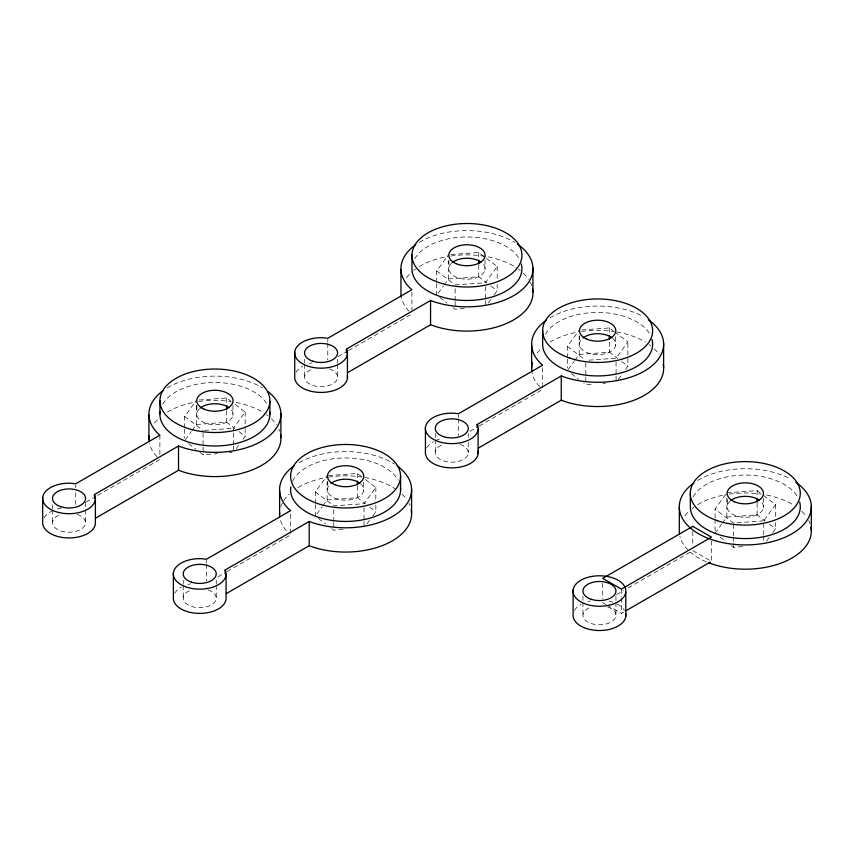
<?xml version="1.0" encoding="UTF-8"?>
<svg xmlns="http://www.w3.org/2000/svg" width="854" height="854" viewBox="0 0 854 854"><rect width="100%" height="100%" fill="white"/><g stroke="black" fill="none" stroke-linecap="round" stroke-linejoin="round"><path stroke-width="0.64" stroke-dasharray="4.27 3.2" d="M184.656 427.939L184.656 416.453L196.463 400.216M185.393 439.693L191.296 431.569M192.033 430.555L196.463 424.47L196.463 405.33M233.345 444.849L233.345 428.26L245.151 412.023L231.829 401.903M236.291 448.446L238.512 445.404M242.931 439.319L245.151 436.277L245.151 428.623M436.693 282.428L436.693 270.931L448.499 254.705M438.177 293.157L443.333 286.058M444.069 285.044L448.499 278.959L448.499 261.089M315.339 503.39L315.339 491.904L327.146 475.678M316.823 514.129L321.979 507.03M322.727 506.016L327.146 499.921L327.146 482.051M451.136 254.513L478.742 252.496L497.188 266.512L485.382 282.738L455.139 284.948M488.339 302.935L491.285 298.879M494.242 294.822L497.188 290.766L497.188 284.382M365.587 479.692L375.835 487.474L364.028 503.711L333.786 505.92L315.339 491.904M366.985 523.897L369.931 519.84M372.888 515.784L375.835 511.727L375.835 504.073M567.387 357.879L567.387 346.382L579.193 330.156M568.124 369.622L574.027 361.509M574.763 360.495L579.193 354.41L579.193 336.54M614.56 331.843L627.871 341.963L616.076 358.189L588.459 360.207M618.285 379.4L621.968 374.33M625.662 369.259L627.871 366.217L627.871 341.963M715.065 517.972L715.065 509.037L726.124 493.815M715.065 533.291L721.705 524.153M722.441 523.139L726.861 517.054L726.861 497.914M763.743 534.882L763.743 520.833L775.549 504.607L762.238 494.487M766.7 541.03L769.646 536.974M772.603 532.917L775.549 528.861L775.549 522.477M86.105 502.067L93.022 498.074M97.634 495.416L159.879 459.473M338.152 356.556L347.364 351.229M348.517 350.567L411.916 313.962M217.951 576.856L222.563 574.198M227.175 571.529L290.573 534.924L290.573 511.952M469.988 431.345L478.059 426.68M479.211 426.018L542.61 389.413L542.61 385.581M616.577 594.619L623.505 590.616M628.128 587.947L692.797 550.606L709.268 560.117M607.109 605.155L621.381 613.396L624.85 611.4M448.499 278.959L478.742 276.749L486.94 282.973M464.341 308.529L455.139 309.201L453.09 307.643M581.82 329.964L609.436 327.947L613.535 331.064M579.193 354.41L609.436 352.2L617.634 358.424M199.089 400.024L226.705 398.007L230.804 401.124M591.085 384.268L585.823 384.652L583.773 383.104M602.924 383.403L605.55 383.211M196.463 424.47L226.705 422.26L234.903 428.494M204.416 430.373L233.345 428.26M200.028 452.385L203.092 454.723L217.567 453.666M229.395 452.791L232.032 452.599M328.459 475.571L357.399 473.458L361.488 476.575M327.146 499.921L357.399 497.711L365.587 503.945M726.861 492.801L757.114 490.591L761.213 493.708M342.988 529.501L333.786 530.174L331.736 528.615M726.861 517.054L757.114 514.845L765.301 521.079M763.743 520.833L733.501 523.054L715.065 509.037M731.451 545.749L733.501 547.307L744.026 546.539M602.721 602.614L606.009 604.525M621.733 361.541L627.871 366.217M491.039 286.09L497.188 290.766M567.387 346.382L584.798 359.63M436.693 270.931L454.114 284.168M571.486 373.753L578.649 379.208M769.401 524.185L775.549 528.861M439.767 297.523L446.941 302.978M720.178 537.177L725.302 541.073M369.686 507.062L375.835 511.727M239.003 431.601L245.151 436.277M184.656 416.453L203.092 430.469M318.414 518.495L325.587 523.94M188.755 443.813L195.929 449.268M775.549 504.607L775.549 517.375M763.743 536.152L763.743 541.265M763.348 498.17L763.348 507.97M757.114 490.591L757.114 496.975M757.114 503.358L757.114 514.845M733.501 524.324L733.501 535.81M733.501 537.091L733.501 542.194M733.501 543.475L733.501 547.307M727.266 499.547L727.266 505.675M715.065 519.243L715.065 530.729M711.467 540.966L711.467 561.388M692.797 531.466L692.797 545.503M621.381 589.143L621.381 596.807M621.381 598.078L621.381 613.396M616.076 362.021L616.076 374.789M616.076 376.059L616.076 381.172M615.947 596.135L615.947 601.248M615.947 602.518L615.947 615.286M615.67 336.754L615.67 345.326M609.436 327.947L609.436 334.33M609.436 341.984L609.436 352.2M602.721 583.474L602.721 598.793M585.823 362.961L585.823 375.717M585.823 376.998L585.823 382.101M582.951 596.135L582.951 601.248M582.951 602.518L582.951 615.286M579.588 335.675L579.588 343.02M567.387 359.15L567.387 368.085M542.61 367.711L542.61 384.311M497.188 266.512L497.188 279.279M485.382 286.57L485.382 299.338M485.382 300.608L485.382 305.721M484.987 260.075L484.987 269.875M478.742 252.496L478.742 258.879M478.742 265.263L478.742 276.749M468.27 433.49L468.27 437.323M468.27 442.425L468.27 452.641M458.459 415.023L458.459 417.574M458.459 418.855L458.459 435.444M455.139 288.78L455.139 300.266M455.139 301.547L455.139 306.65M448.894 260.224L448.894 267.569M436.693 283.699L436.693 295.185M435.273 433.49L435.273 438.593M435.273 439.874L435.273 452.641M411.916 292.26L411.916 310.13M375.835 487.474L375.835 502.792M364.028 507.532L364.028 520.299M364.028 521.58L364.028 526.683M363.633 482.264L363.633 490.836M357.399 473.458L357.399 479.841M357.399 486.225L357.399 497.711M337.586 359.32L337.586 363.142M337.586 364.423L337.586 377.19M333.786 509.753L333.786 521.239M333.786 522.509L333.786 527.623M327.776 339.572L327.776 342.123M327.776 343.393L327.776 359.993M327.552 481.186L327.552 488.541M315.339 504.661L315.339 516.158M304.579 359.32L304.579 363.142M304.579 364.423L304.579 377.19M245.151 412.023L245.151 427.342M233.345 446.13L233.345 452.503M232.939 405.586L232.939 415.386M226.705 398.007L226.705 404.39M226.705 410.774L226.705 422.26M216.233 580.282L216.233 584.115M216.233 585.385L216.233 598.152M206.422 560.534L206.422 563.085M206.422 564.366L206.422 580.955M203.092 433.021L203.092 445.788M203.092 447.058L203.092 454.723M196.858 405.735L196.858 413.09M184.656 429.21L184.656 438.145M183.226 580.282L183.226 584.115M183.226 585.385L183.226 598.152M159.879 435.22L159.879 454.371M85.549 502.28L85.549 508.664M85.549 509.934L85.549 522.701M75.728 485.083L75.728 487.634M75.728 492.747L75.728 505.504M52.542 504.831L52.542 508.664M52.542 509.934L52.542 522.701M329.334 368.939A16.504 9.522 0 0 1 334.031 383.094A16.504 9.522 0 0 1 309.084 383.724A16.504 9.522 0 0 1 311.625 369.376M296.092 372.269A26.399 15.244 0 0 1 302.679 366.259M309.426 363.505A26.399 15.244 0 0 1 311.966 362.886M419.346 242.312A66.004 38.11 0 0 1 514.716 242.429M409.013 311.24A66.004 38.11 0 0 1 401.551 298.153M406.579 277.561A66.004 38.11 0 0 1 412.13 271.743M413.784 270.387A66.004 38.11 0 0 1 415.546 269.063M419.346 266.565A66.004 38.11 0 0 1 448.596 256.371M450.816 256.019A66.004 38.11 0 0 1 486.086 256.51M488.285 256.915A66.004 38.11 0 0 1 516.659 267.91M518.506 269.181A66.004 38.11 0 0 1 520.246 270.505M523.438 273.269A66.004 38.11 0 0 1 528.509 279.237M530.345 282.386A66.004 38.11 0 0 1 531.711 285.61M414.798 258.655A54.987 31.747 0 0 1 467.405 236.985A54.987 31.747 0 0 1 519.381 259.168M483.567 264.516A18.147 10.483 0 0 1 465.74 279.183A18.147 10.483 0 0 1 451.435 263.278M77.298 514.45A16.504 9.522 0 0 1 81.685 528.829A16.504 9.522 0 0 1 56.407 528.829A16.504 9.522 0 0 1 60.794 514.45M44.056 517.791A26.399 15.244 0 0 1 51.656 511.226M57.389 509.027A26.399 15.244 0 0 1 61.242 508.141M167.309 387.833A66.004 38.11 0 0 1 262.669 387.94M156.965 456.751A66.004 38.11 0 0 1 149.503 443.664M154.542 423.072A66.004 38.11 0 0 1 159.303 417.948M167.309 412.087A66.004 38.11 0 0 1 196.559 401.882M198.779 401.54A66.004 38.11 0 0 1 230.719 401.487M236.238 402.426A66.004 38.11 0 0 1 264.612 413.421M266.459 414.692A66.004 38.11 0 0 1 268.209 416.015M271.401 418.78A66.004 38.11 0 0 1 276.472 424.748M278.81 428.964A66.004 38.11 0 0 1 279.664 431.131M162.751 404.177A54.987 31.747 0 0 1 215.368 382.496A54.987 31.747 0 0 1 267.334 404.679M231.519 410.027A18.147 10.483 0 0 1 213.692 424.694A18.147 10.483 0 0 1 199.398 408.788M207.981 589.9A16.504 9.522 0 0 1 212.678 604.066A16.504 9.522 0 0 1 187.731 604.685A16.504 9.522 0 0 1 190.271 590.349M174.739 593.242A26.399 15.244 0 0 1 181.326 587.221M188.072 584.478A26.399 15.244 0 0 1 190.613 583.848M299.007 462.687A66.004 38.11 0 0 1 394.345 464M286.336 530.729A66.004 38.11 0 0 1 280.197 519.115M280.688 506.977A66.004 38.11 0 0 1 283.122 501.618M283.774 500.583A66.004 38.11 0 0 1 289.228 494.114M297.993 487.538A66.004 38.11 0 0 1 327.242 477.333M328.352 477.151A66.004 38.11 0 0 1 361.402 476.948M364.733 477.471A66.004 38.11 0 0 1 395.306 488.872M402.085 494.231A66.004 38.11 0 0 1 406.44 499.174M408.991 503.348A66.004 38.11 0 0 1 409.952 505.493M292.602 481.218A54.987 31.747 0 0 1 344.61 457.947A54.987 31.747 0 0 1 398.028 480.129M360.687 483.876A18.147 10.483 0 0 1 357.741 497.476A18.147 10.483 0 0 1 334.01 497.765A18.147 10.483 0 0 1 330.082 484.239M460.028 444.39A16.504 9.522 0 0 1 464.416 458.758A16.504 9.522 0 0 1 439.127 458.758A16.504 9.522 0 0 1 443.525 444.39M426.776 447.72A26.399 15.244 0 0 1 433.373 441.71M435.444 440.664A26.399 15.244 0 0 1 440.12 438.956M550.04 317.773A66.004 38.11 0 0 1 643.372 316.695M539.696 386.691A66.004 38.11 0 0 1 531.999 372.504M537.262 353.012A66.004 38.11 0 0 1 541.265 348.592M550.04 342.016A66.004 38.11 0 0 1 577.08 332.217M581.51 331.469A66.004 38.11 0 0 1 613.45 331.427M616.78 331.96A66.004 38.11 0 0 1 645.4 342.134M649.189 344.632A66.004 38.11 0 0 1 650.94 345.955M654.132 348.72A66.004 38.11 0 0 1 659.192 354.688M545.482 334.117A54.987 31.747 0 0 1 598.088 312.436A54.987 31.747 0 0 1 650.065 334.619M612.734 338.355A18.147 10.483 0 0 1 609.788 351.955A18.147 10.483 0 0 1 586.047 352.243A18.147 10.483 0 0 1 582.118 338.728M693.16 496.761A54.987 31.747 0 0 1 745.766 475.08A54.987 31.747 0 0 1 797.743 497.263M761.928 502.611A18.147 10.483 0 0 1 744.101 517.278A18.147 10.483 0 0 1 729.796 501.373M706.173 561.761A66.004 38.11 0 0 1 690.352 552.186M688.078 550.061A66.004 38.11 0 0 1 679.912 536.248M684.94 515.656A66.004 38.11 0 0 1 688.943 511.236M692.156 508.482A66.004 38.11 0 0 1 693.907 507.159M697.718 504.671A66.004 38.11 0 0 1 726.957 494.466M729.188 494.124A66.004 38.11 0 0 1 761.117 494.071M766.646 495.01A66.004 38.11 0 0 1 793.078 504.778M801.799 511.365A66.004 38.11 0 0 1 806.155 516.307M808.717 520.481A66.004 38.11 0 0 1 810.072 523.716M697.718 480.418A66.004 38.11 0 0 1 791.039 479.34M607.696 607.034A16.504 9.522 0 0 1 612.393 621.189A16.504 9.522 0 0 1 587.445 621.819A16.504 9.522 0 0 1 589.986 607.482M574.454 610.375A26.399 15.244 0 0 1 581.051 604.354M587.787 601.611A26.399 15.244 0 0 1 590.327 600.981M609.244 601.131A26.399 15.244 0 0 1 612.969 602.187M617.389 604.098A26.399 15.244 0 0 1 624.455 610.396"/><path stroke-width="1.28" d="M94.41 498.405L94.41 494.583L178.518 446.023L183.044 447.613A66.004 38.11 0 0 0 264.441 439.426A66.004 38.11 0 0 0 268.209 391.762M346.457 352.894L346.457 349.062L430.555 300.512L435.081 302.102A66.004 38.11 0 0 0 517.887 292.954A66.004 38.11 0 0 0 517.588 244.287M95.563 518.164L178.518 470.276L183.044 471.867A66.004 38.11 0 0 0 251.46 470.223A66.004 38.11 0 0 0 280.528 434.419M347.61 372.654L430.555 324.766L435.081 326.356A66.004 38.11 0 0 0 503.508 324.701A66.004 38.11 0 0 0 532.576 288.898M225.104 573.856L225.104 570.034L309.201 521.474L313.728 523.064A66.004 38.11 0 0 0 396.075 514.247A66.004 38.11 0 0 0 397.153 465.9M477.14 427.075L477.14 424.513L561.249 375.963L565.764 377.553A66.004 38.11 0 0 0 648.57 368.405A66.004 38.11 0 0 0 648.282 319.738M226.257 593.615L309.201 545.727L313.728 547.318A66.004 38.11 0 0 0 382.154 545.674A66.004 38.11 0 0 0 411.222 509.87M478.293 448.104L561.249 400.216L565.764 401.807A66.004 38.11 0 0 0 634.191 400.152A66.004 38.11 0 0 0 663.259 364.348M626.003 610.727L710.314 562.06M477.14 424.513L477.674 425.42A26.399 15.244 0 0 1 454.627 443.536A26.399 15.244 0 0 1 425.377 428.708A26.399 15.244 0 0 1 453.527 413.176L458.459 413.742L542.61 365.16L541.137 363.879A66.004 38.11 0 0 1 546.229 320.261M346.457 349.062L346.98 349.969A26.399 15.244 0 0 1 323.933 368.085A26.399 15.244 0 0 1 294.683 353.257A26.399 15.244 0 0 1 322.833 337.725L327.776 338.291L411.916 289.709L410.443 288.428A66.004 38.11 0 0 1 415.546 244.81M225.104 570.034L225.637 570.942A26.399 15.244 0 0 1 202.579 589.057A26.399 15.244 0 0 1 173.341 574.219A26.399 15.244 0 0 1 201.48 558.687L206.422 559.263L290.573 510.681L289.09 509.4A66.004 38.11 0 0 1 294.192 465.782M94.41 494.583L94.943 495.491A26.399 15.244 0 0 1 71.896 513.606A26.399 15.244 0 0 1 42.647 498.768A26.399 15.244 0 0 1 70.797 483.236L75.728 483.802L159.879 435.22L158.406 433.939A66.004 38.11 0 0 1 163.509 390.331M811.3 506.07L811.3 530.313M757.114 498.256L757.114 502.077M690.32 493.078L690.32 506.55A54.987 31.747 0 0 0 749.161 538.49A54.987 31.747 0 0 0 799.686 502.12M679.314 507.575L679.314 531.828A66.004 38.11 0 0 0 679.496 534.049M663.622 343.415L663.622 367.668M625.79 592.046A26.399 15.244 0 0 1 584.766 603.703A26.399 15.244 0 0 1 587.787 577.357A26.399 15.244 0 0 1 625.79 592.046L625.79 616.289M609.436 335.601L609.436 339.433M573.109 590.018L573.109 614.272A26.399 15.244 0 0 0 600.01 630.519A26.399 15.244 0 0 0 625.694 613.631M561.249 375.963L561.249 400.216M542.642 330.434L542.642 343.906A54.987 31.747 0 0 0 601.483 375.845A54.987 31.747 0 0 0 652.008 339.476M532.939 267.964L532.939 292.217M531.636 344.931L531.636 369.184M478.742 260.15L478.742 263.982M478.123 429.391L478.123 453.645M430.555 300.512L430.555 324.766M425.431 427.374L425.431 451.627A26.399 15.244 0 0 0 452.332 467.875A26.399 15.244 0 0 0 478.016 450.987M411.959 254.983L411.959 268.455A54.987 31.747 0 0 0 470.789 300.394A54.987 31.747 0 0 0 521.324 264.025M411.585 488.936L411.585 513.19M400.953 269.48L400.953 293.733A66.004 38.11 0 0 0 401.316 297.053M400.569 476.479A54.987 31.747 0 0 1 317.699 503.572A54.987 31.747 0 0 1 318.499 448.596A54.987 31.747 0 0 1 400.569 476.479L400.569 489.961M357.399 481.122L357.399 484.944M347.429 353.94L347.429 378.194M309.201 521.474L309.201 545.727M294.737 351.923L294.737 376.176A26.399 15.244 0 0 0 321.638 392.424A26.399 15.244 0 0 0 347.332 375.536M280.891 413.485L280.891 437.739M279.6 490.442L279.6 514.695M269.885 401.028A54.987 31.747 0 0 1 187.005 428.121A54.987 31.747 0 0 1 187.816 373.145A54.987 31.747 0 0 1 269.885 401.028L269.885 414.51M226.705 405.671L226.705 409.493M226.075 574.913L226.075 599.166A26.399 15.244 0 0 1 197.979 613.364A26.399 15.244 0 0 1 173.383 597.138L173.383 572.885M178.518 446.023L178.518 470.276M159.922 400.494L159.922 413.966M148.906 414.991L148.906 439.244M95.392 499.462L95.392 523.705A26.399 15.244 0 0 1 67.295 537.913A26.399 15.244 0 0 1 42.7 521.687L42.7 497.434M452.31 262.52A18.147 10.483 0 0 1 481.112 262.167M149.098 441.465A66.004 38.11 0 0 1 149.044 435.924M269.747 412.012A54.987 31.747 0 0 1 214.439 445.98A54.987 31.747 0 0 1 160.125 411.479M200.274 408.031A18.147 10.483 0 0 1 229.064 407.689M279.781 516.916A66.004 38.11 0 0 1 279.632 512.485M400.441 487.463A54.987 31.747 0 0 1 345.123 521.431A54.987 31.747 0 0 1 290.808 486.929M330.957 483.481A18.147 10.483 0 0 1 359.758 483.14M531.828 371.394A66.004 38.11 0 0 1 532.416 362.555M583.004 337.971A18.147 10.483 0 0 1 611.795 337.618M730.682 500.615A18.147 10.483 0 0 1 759.473 500.273M810.937 527.003A66.004 38.11 0 0 1 779.435 563.693A66.004 38.11 0 0 1 708.532 562.722M795.949 482.382A66.004 38.11 0 0 1 790.857 534.401A66.004 38.11 0 0 1 700.622 534.871A66.004 38.11 0 0 1 693.907 482.905M692.797 526.363L602.721 578.361L621.381 589.143L711.467 537.134L692.797 526.363M312.831 361.189A16.504 9.522 0 0 0 337.586 352.937A16.504 9.522 0 0 0 312.831 344.685A16.504 9.522 0 0 0 312.831 361.189M439.052 282.61A54.987 31.747 0 0 0 521.922 255.517A54.987 31.747 0 0 0 439.853 227.623A54.987 31.747 0 0 0 439.052 282.61M456.196 263.694A18.147 10.483 0 0 0 484.987 256.403A18.147 10.483 0 0 0 459.644 245.653A18.147 10.483 0 0 0 456.196 263.694M60.794 506.7A16.504 9.522 0 0 0 85.549 498.448A16.504 9.522 0 0 0 60.794 490.196A16.504 9.522 0 0 0 60.794 506.7M204.159 409.205A18.147 10.483 0 0 0 232.939 401.914A18.147 10.483 0 0 0 207.607 391.164A18.147 10.483 0 0 0 204.159 409.205M191.477 582.15A16.504 9.522 0 0 0 216.233 573.899A16.504 9.522 0 0 0 191.477 565.647A16.504 9.522 0 0 0 191.477 582.15M334.843 484.666A18.147 10.483 0 0 0 363.633 477.365A18.147 10.483 0 0 0 338.291 466.615A18.147 10.483 0 0 0 334.843 484.666M443.525 436.64A16.504 9.522 0 0 0 468.27 428.388A16.504 9.522 0 0 0 443.525 420.136A16.504 9.522 0 0 0 443.525 436.64M569.735 358.061A54.987 31.747 0 0 0 652.616 330.968A54.987 31.747 0 0 0 570.536 303.074A54.987 31.747 0 0 0 569.735 358.061M586.879 339.145A18.147 10.483 0 0 0 615.67 331.854A18.147 10.483 0 0 0 590.338 321.104A18.147 10.483 0 0 0 586.879 339.145M717.413 520.705A54.987 31.747 0 0 0 800.283 493.612A54.987 31.747 0 0 0 718.214 465.718A54.987 31.747 0 0 0 717.413 520.705M734.557 501.789A18.147 10.483 0 0 0 763.348 494.498A18.147 10.483 0 0 0 738.005 483.748A18.147 10.483 0 0 0 734.557 501.789M591.203 599.284A16.504 9.522 0 0 0 615.947 591.032A16.504 9.522 0 0 0 591.203 582.78A16.504 9.522 0 0 0 591.203 599.284"/></g></svg>
